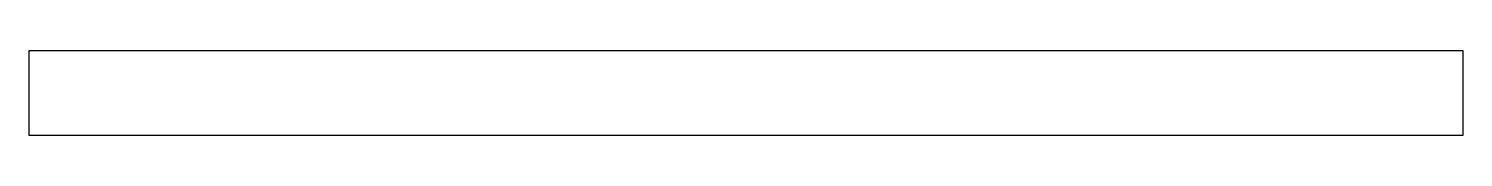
# Model space of a CAD drawing. Header units: millimetres. Extents: x 0 to 1877, y 0 to 111.
import ezdxf

# ---------------------------------------------------------------- set-up
doc = ezdxf.new("R2010")
doc.units = ezdxf.units.MM

msp = doc.modelspace()

# ---------------------------------------------------------------- linework, layer by layer
for p, q in [((0, 111), (0, 0)), ((1876.7, 111), (0, 111)), ((1876.7, 0), (1876.7, 111)), ((0, 0), (1876.7, 0))]:
    msp.add_line(p, q)

doc.saveas('drawing.dxf')
